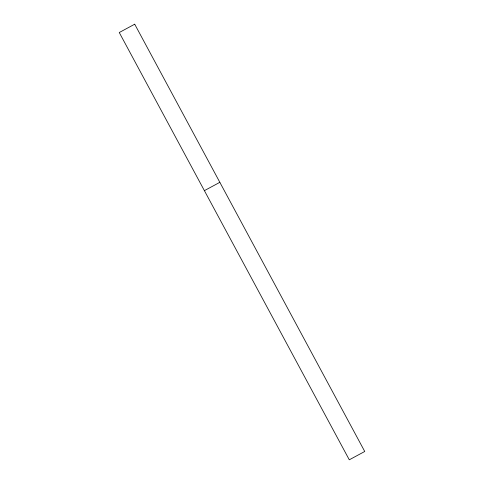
<?xml version="1.0" encoding="UTF-8"?>
<svg xmlns="http://www.w3.org/2000/svg" width="484" height="484" viewBox="0 0 484 484"><rect width="100%" height="100%" fill="white"/><g stroke="black" fill="none" stroke-linecap="round" stroke-linejoin="round"><path stroke-width="0.73" d="M204.387 190.648L219.839 182.329M134.709 24.2L119.258 32.519L349.291 459.8L364.742 451.481L134.709 24.2"/></g></svg>
